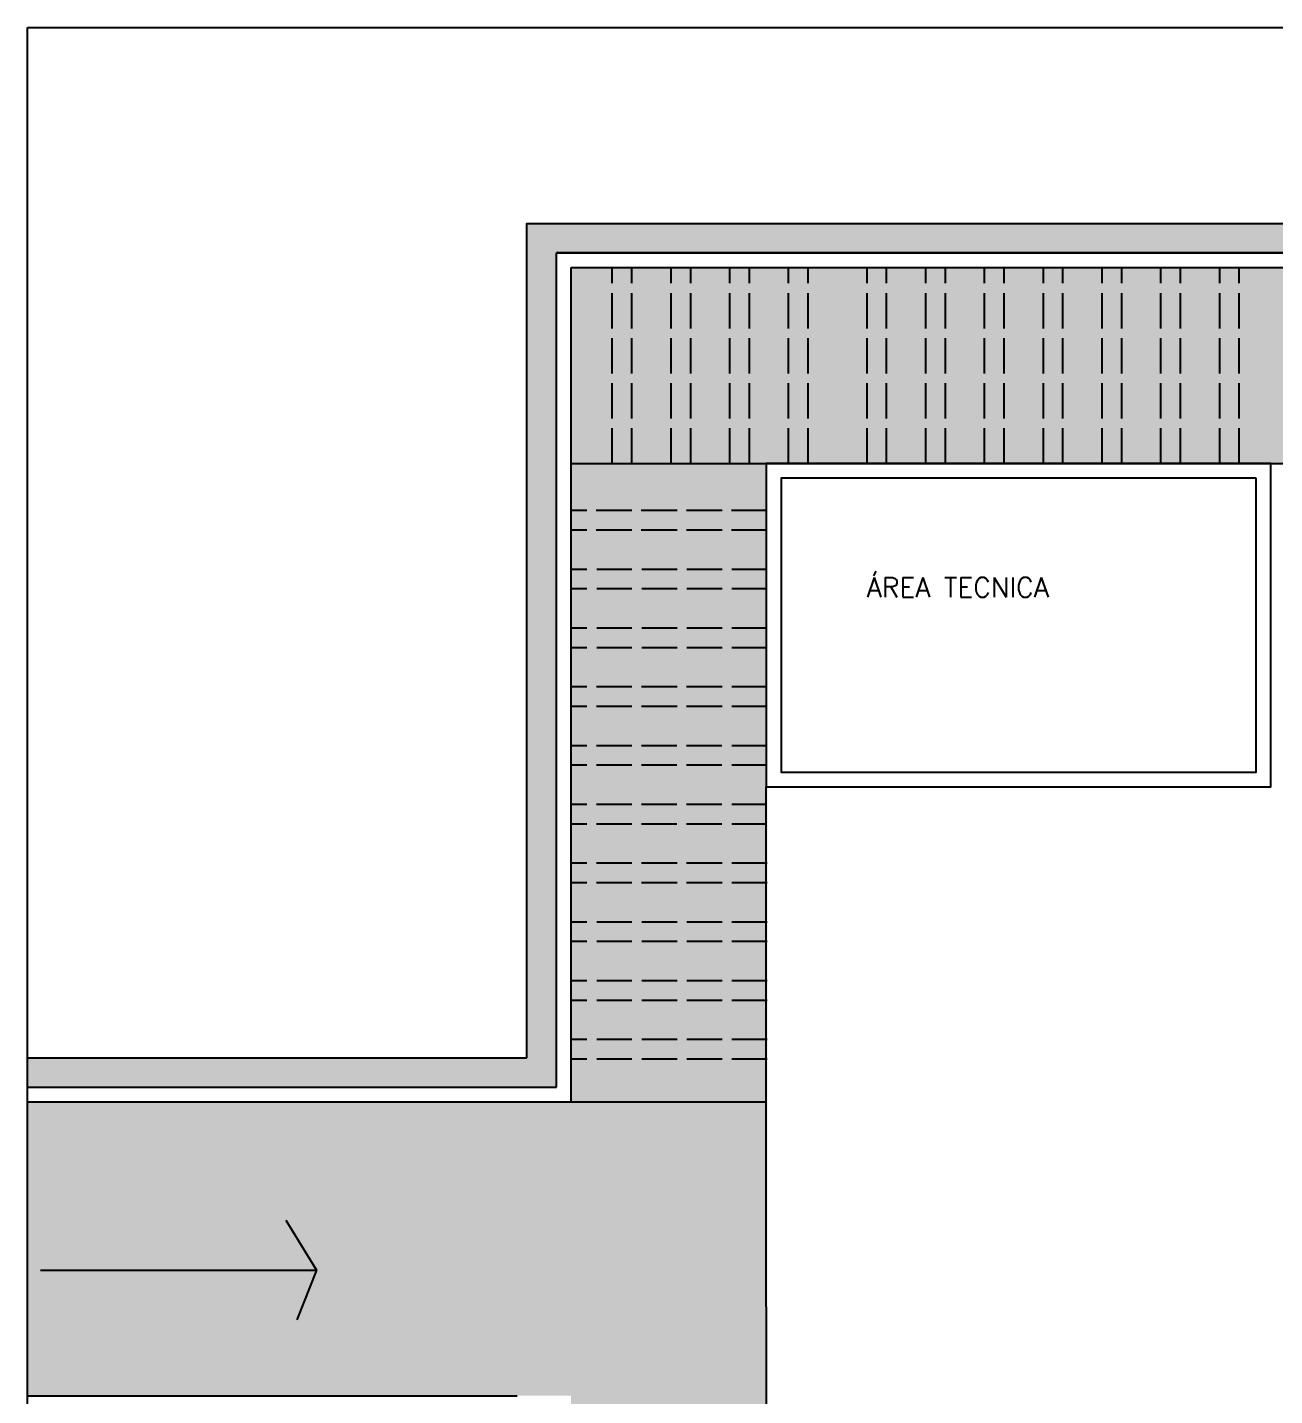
# Model space of a CAD drawing. Header units: inches. Extents: x -55 to 235, y -47 to 159.
# Drawn here: x 159.79 to 172.52, y 4.4 to 18.37 of the extents above; entities that cross this region are included whole.
import ezdxf

# ---------------------------------------------------------------- set-up
doc = ezdxf.new("R2010")
doc.units = ezdxf.units.IN
doc.header["$LTSCALE"] = 0.03
doc.header["$MEASUREMENT"] = 0
doc.linetypes.add('ACAD_ISO02W100', pattern=[15, 12, -3])
doc.layers.add('AI-Texto amb-tit', color=4, linetype='Continuous')
doc.styles.add('RS100', font='romans.shx', dxfattribs={"height": 0.2})
pattern_1 = [(37.5, (0, 0), (-0.003149668, 0.096341188), [0, -0.076, 0, -0.085, 0, -0.08125]), (7.5, (0, 0), (0.088488835, 0.1411073), [0, -0.041, 0, -0.0685, 0, -0.02625]), (327.5, (-0.0615, 0), (0.155707093, 0.000282953), [0, -0.025, 0, -0.09, 0, -0.1175]), (317.5, (-0.0615, 0), (0.15030633, 0.04388378), [0, -0.0125, 0, -0.059, 0, -0.0675])]

msp = doc.modelspace()

# ---------------------------------------------------------------- hatches: boundary and pattern name
h = msp.add_hatch()
h.set_pattern_fill('AR-SAND', scale=0.05)
h.set_pattern_definition(pattern_1)
h.paths.add_polyline_path([(229.787, 16.371), (164.887, 16.371), (164.887, 16.071), (229.787, 16.071)])
h = msp.add_hatch()
h.set_pattern_fill('AR-SAND', scale=0.05)
h.set_pattern_definition(pattern_1)
h.paths.add_polyline_path([(165.187, 16.071), (164.887, 16.071), (164.887, 7.554), (165.187, 7.554)])
h.paths.add_polyline_path([(164.887, 7.854), (159.787, 7.854), (159.787, 7.554), (164.887, 7.554)])
h = msp.add_hatch(color=254)
h.dxf.hatch_style = 1
h.paths.add_polyline_path([(167.339, 15.921), (165.337, 15.921), (165.337, -4.694), (167.339, -4.694)])
h = msp.add_hatch(color=254)
h.dxf.hatch_style = 1
h.paths.add_polyline_path([(227.373, 15.922), (167.33, 15.922), (167.33, 13.92), (227.373, 13.92)])
h = msp.add_hatch(color=4)
h.dxf.hatch_style = 1
h.paths.add_polyline_path([(167.331, 7.405), (159.787, 7.404), (159.787, 4.404), (167.331, 4.405)])

# ---------------------------------------------------------------- linework, layer by layer
for p, q in [((159.787, -25.629), (159.787, 18.371)), ((159.787, 18.371), (234.787, 18.371)), ((164.887, 16.371), (234.787, 16.371)), ((164.887, 7.854), (164.887, 16.371)), ((165.187, 16.071), (229.487, 16.071)), ((165.187, 7.554), (165.187, 16.071)), ((165.337, 15.921), (206.828, 15.921)), ((165.337, 15.921), (229.337, 15.921)), ((165.337, 7.404), (165.337, 15.921)), ((170.787, 15.921), (229.337, 15.921)), ((165.337, 13.919), (229.337, 13.919)), ((159.787, 7.854), (164.887, 7.854)), ((159.787, 7.554), (165.187, 7.554)), ((159.787, 7.404), (164.787, 7.404)), ((164.787, 7.404), (167.33, 7.404)), ((162.427, 6.195), (162.737, 5.686)), ((159.922, 5.686), (162.737, 5.686)), ((162.737, 5.686), (162.538, 5.177)), ((159.787, 4.404), (164.787, 4.404))]:
    msp.add_line(p, q)
at = {"linetype": 'ACAD_ISO02W100'}
for p, q in [((165.758, 13.919), (165.758, 15.921)), ((165.758, 13.919), (165.758, 15.921)), ((165.958, 13.919), (165.958, 15.921)), ((165.958, 13.919), (165.958, 15.921)), ((166.358, 13.919), (166.358, 15.921)), ((166.558, 13.919), (166.558, 15.921)), ((166.958, 13.919), (166.958, 15.921)), ((167.158, 13.919), (167.158, 15.921)), ((167.558, 13.919), (167.558, 15.921)), ((167.758, 13.919), (167.758, 15.921)), ((167.758, 13.919), (167.758, 15.921)), ((168.358, 13.919), (168.358, 15.921)), ((168.558, 13.919), (168.558, 15.921)), ((168.958, 13.919), (168.958, 15.921)), ((169.158, 13.919), (169.158, 15.921)), ((169.558, 13.919), (169.558, 15.921)), ((169.558, 13.919), (169.558, 15.921)), ((169.758, 13.919), (169.758, 15.921)), ((169.758, 13.919), (169.758, 15.921)), ((170.158, 13.919), (170.158, 15.921)), ((170.358, 13.919), (170.358, 15.921)), ((170.758, 13.919), (170.758, 15.921)), ((170.958, 13.919), (170.958, 15.921)), ((171.358, 13.919), (171.358, 15.921)), ((171.358, 13.919), (171.358, 15.921)), ((171.558, 13.919), (171.558, 15.921)), ((171.558, 13.919), (171.558, 15.921)), ((171.958, 13.919), (171.958, 15.921)), ((172.158, 13.919), (172.158, 15.921)), ((167.334, 13.439), (165.332, 13.439)), ((167.334, 13.439), (165.332, 13.439)), ((167.339, 13.439), (165.337, 13.439)), ((167.339, 13.439), (165.337, 13.439)), ((167.334, 13.239), (165.332, 13.239)), ((167.339, 13.239), (165.337, 13.239)), ((167.339, 12.839), (165.337, 12.839)), ((167.339, 12.639), (165.337, 12.639)), ((167.339, 12.239), (165.337, 12.239)), ((167.339, 12.039), (165.337, 12.039)), ((167.337, 11.639), (165.335, 11.639)), ((167.337, 11.639), (165.336, 11.639)), ((167.339, 11.639), (165.337, 11.639)), ((167.339, 11.639), (165.337, 11.639)), ((167.337, 11.439), (165.335, 11.439)), ((167.339, 11.439), (165.337, 11.439)), ((167.337, 11.039), (165.335, 11.039)), ((167.337, 10.839), (165.335, 10.839)), ((167.337, 10.439), (165.336, 10.439)), ((167.337, 10.239), (165.335, 10.239)), ((167.337, 9.839), (165.335, 9.839)), ((167.337, 9.839), (165.335, 9.839)), ((167.339, 9.839), (165.337, 9.839)), ((167.339, 9.839), (165.337, 9.839)), ((167.337, 9.639), (165.335, 9.639)), ((167.339, 9.639), (165.337, 9.639)), ((167.339, 9.239), (165.337, 9.239)), ((167.339, 9.039), (165.337, 9.039)), ((167.339, 8.639), (165.337, 8.639)), ((167.339, 8.439), (165.337, 8.439)), ((167.339, 8.039), (165.337, 8.039)), ((167.339, 8.039), (165.337, 8.039)), ((167.339, 7.839), (165.337, 7.839))]:
    msp.add_line(p, q, dxfattribs=at)
for points in [[(164.887, 16.071), (164.887, 16.371), (229.937, 16.371)], [(229.487, 16.071), (165.187, 16.071)], [(172.33, 13.769), (167.48, 13.769), (167.48, 10.769), (172.33, 10.769), (172.33, 13.769)], [(167.339, -4.694), (167.33, 7.314), (167.33, 10.619)]]:
    msp.add_lwpolyline(points)
msp.add_lwpolyline([(172.48, 13.919), (167.33, 13.919), (167.33, 10.619), (172.48, 10.619)], close=True)

# ---------------------------------------------------------------- texts
at = {"layer": 'AI-Texto amb-tit', "insert": (168.354, 12.755), "char_height": 0.2, "width": 3.69087, "attachment_point": 1, "style": 'RS100'}
msp.add_mtext('ÁREA TECNICA', dxfattribs=at)

doc.saveas('drawing.dxf')
